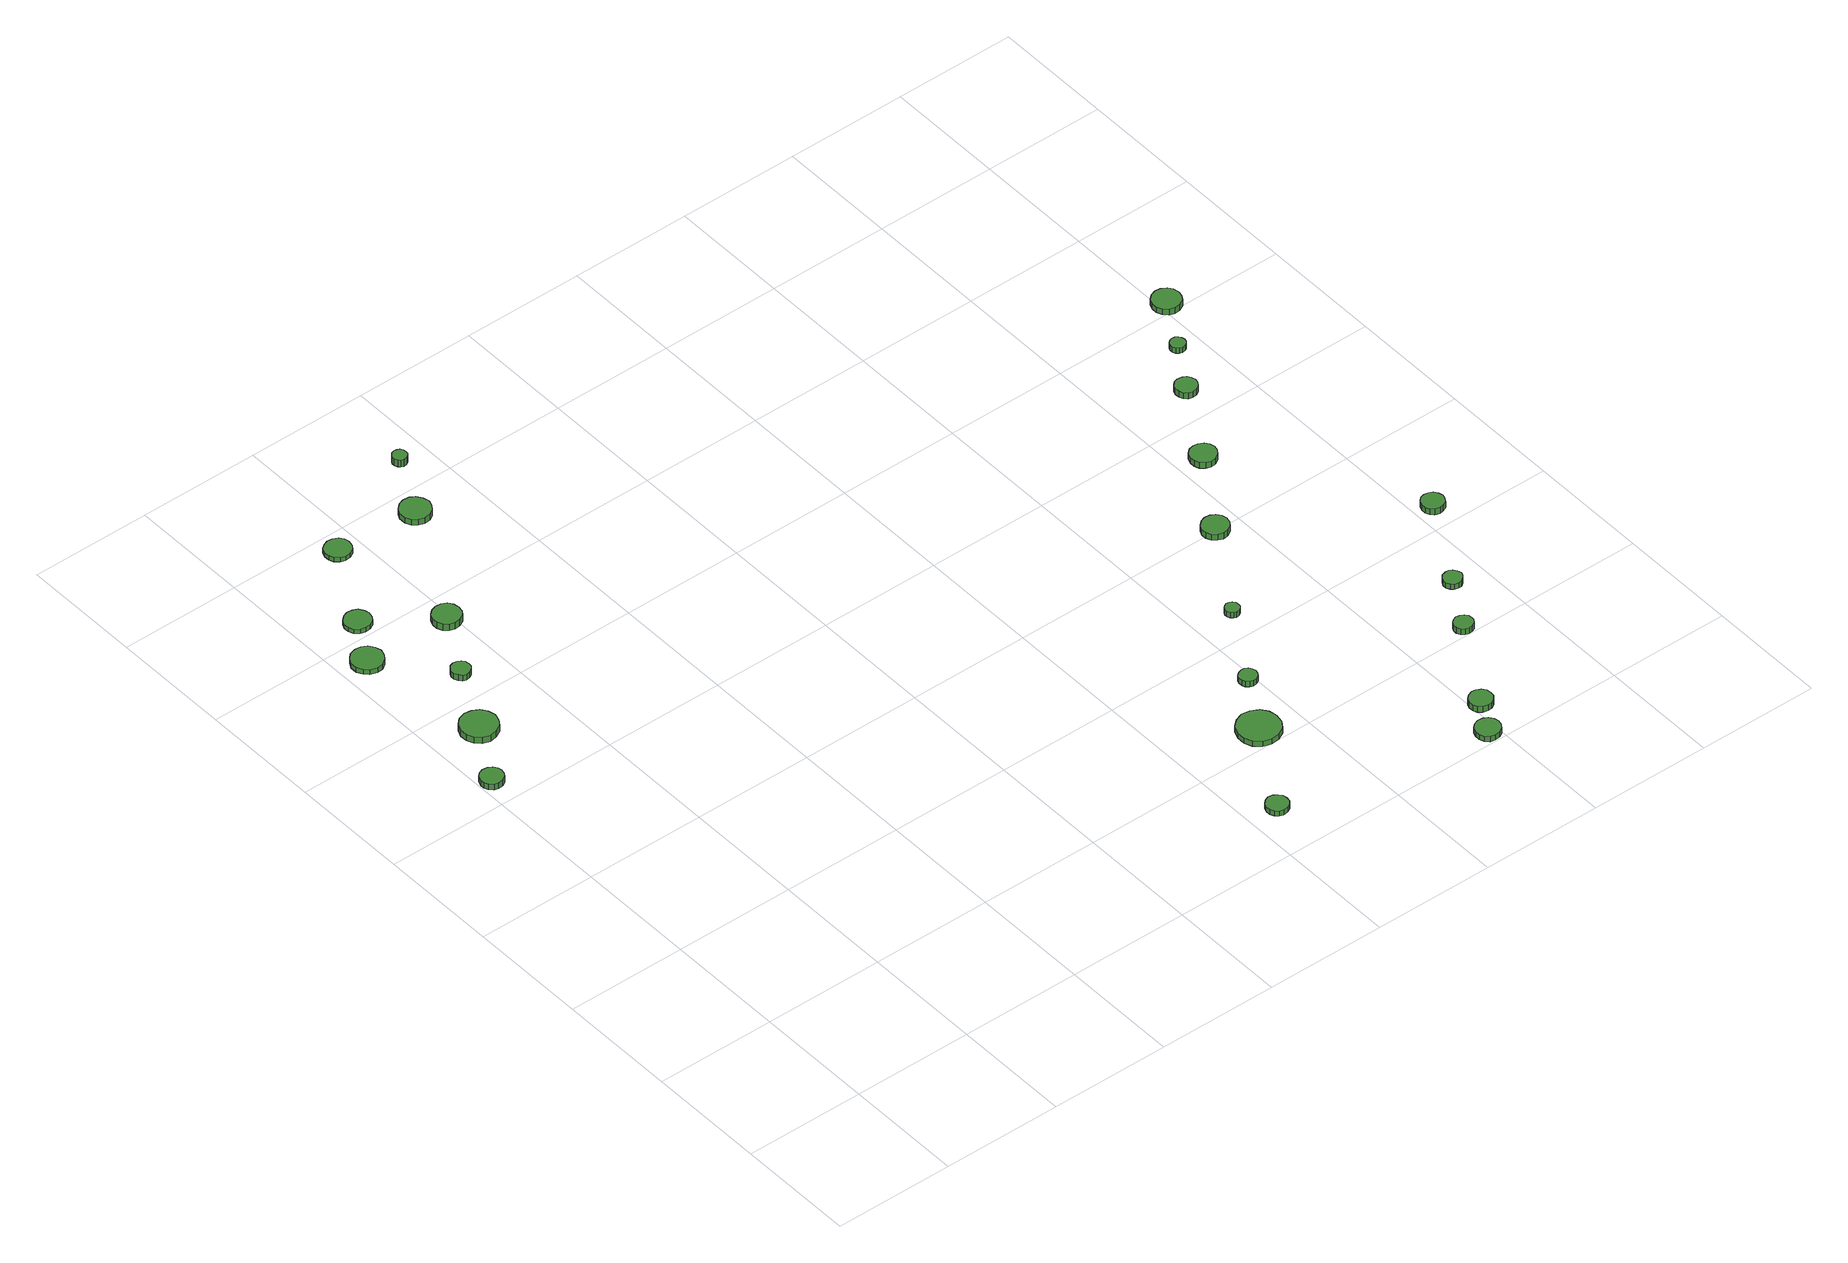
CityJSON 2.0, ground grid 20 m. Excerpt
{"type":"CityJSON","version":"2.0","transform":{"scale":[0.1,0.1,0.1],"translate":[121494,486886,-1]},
"CityObjects":{
"tree1":{"type":"SolitaryVegetationObject","attributes":{"function":"something"},"geometry":[{"type":"MultiSurface","lod":"1","boundaries":[[[0,1,2,3,4,5,6,7,8,9,10,11,12,13,14]],[[15,16,17,18,19,20,21,22,23,24,25,26,27,28,29]],[[0,29,28,1]],[[1,28,27,2]],[[2,27,26,3]],[[3,26,25,4]],[[4,25,24,5]],[[5,24,23,6]],[[6,23,22,7]],[[7,22,21,8]],[[8,21,20,9]],[[9,20,19,10]],[[10,19,18,11]],[[11,18,17,12]],[[12,17,16,13]],[[13,16,15,14]],[[14,15,29,0]]]}]},
"tree2":{"type":"SolitaryVegetationObject","attributes":{"function":"something"},"geometry":[{"type":"MultiSurface","lod":"1","boundaries":[[[30,31,32,33,34,35,36,37,38,39,40,41,42,43,44]],[[45,46,47,48,49,50,51,52,53,54,55,56,57,58,59]],[[30,59,58,31]],[[31,58,57,32]],[[32,57,56,33]],[[33,56,55,34]],[[34,55,54,35]],[[35,54,53,36]],[[36,53,52,37]],[[37,52,51,38]],[[38,51,50,39]],[[39,50,49,40]],[[40,49,48,41]],[[41,48,47,42]],[[42,47,46,43]],[[43,46,45,44]],[[44,45,59,30]]]}]},
"tree3":{"type":"SolitaryVegetationObject","attributes":{"function":"something"},"geometry":[{"type":"MultiSurface","lod":"1","boundaries":[[[60,61,62,63,64,65,66,67,68,69,70,71,72,73,74]],[[75,76,77,78,79,80,81,82,83,84,85,86,87,88,89]],[[60,89,88,61]],[[61,88,87,62]],[[62,87,86,63]],[[63,86,85,64]],[[64,85,84,65]],[[65,84,83,66]],[[66,83,82,67]],[[67,82,81,68]],[[68,81,80,69]],[[69,80,79,70]],[[70,79,78,71]],[[71,78,77,72]],[[72,77,76,73]],[[73,76,75,74]],[[74,75,89,60]]]}]},
"tree4":{"type":"SolitaryVegetationObject","attributes":{"function":"something"},"geometry":[{"type":"MultiSurface","lod":"1","boundaries":[[[90,91,92,93,94,95,96,97,98,99,100,101,102,103,104]],[[105,106,107,108,109,110,111,112,113,114,115,116,117,118,119]],[[90,119,118,91]],[[91,118,117,92]],[[92,117,116,93]],[[93,116,115,94]],[[94,115,114,95]],[[95,114,113,96]],[[96,113,112,97]],[[97,112,111,98]],[[98,111,110,99]],[[99,110,109,100]],[[100,109,108,101]],[[101,108,107,102]],[[102,107,106,103]],[[103,106,105,104]],[[104,105,119,90]]]}]},
"tree5":{"type":"SolitaryVegetationObject","attributes":{"function":"something"},"geometry":[{"type":"MultiSurface","lod":"1","boundaries":[[[120,121,122,123,124,125,126,127,128,129,130,131,132,133,134]],[[135,136,137,138,139,140,141,142,143,144,145,146,147,148,149]],[[120,149,148,121]],[[121,148,147,122]],[[122,147,146,123]],[[123,146,145,124]],[[124,145,144,125]],[[125,144,143,126]],[[126,143,142,127]],[[127,142,141,128]],[[128,141,140,129]],[[129,140,139,130]],[[130,139,138,131]],[[131,138,137,132]],[[132,137,136,133]],[[133,136,135,134]],[[134,135,149,120]]]}]},
"tree6":{"type":"SolitaryVegetationObject","attributes":{"function":"something"},"geometry":[{"type":"MultiSurface","lod":"1","boundaries":[[[150,151,152,153,154,155,156,157,158,159,160,161,162,163,164]],[[165,166,167,168,169,170,171,172,173,174,175,176,177,178,179]],[[150,179,178,151]],[[151,178,177,152]],[[152,177,176,153]],[[153,176,175,154]],[[154,175,174,155]],[[155,174,173,156]],[[156,173,172,157]],[[157,172,171,158]],[[158,171,170,159]],[[159,170,169,160]],[[160,169,168,161]],[[161,168,167,162]],[[162,167,166,163]],[[163,166,165,164]],[[164,165,179,150]]]}]},
"tree7":{"type":"SolitaryVegetationObject","attributes":{"function":"something"},"geometry":[{"type":"MultiSurface","lod":"1","boundaries":[[[180,181,182,183,184,185,186,187,188,189,190,191,192,193,194]],[[195,196,197,198,199,200,201,202,203,204,205,206,207,208,209]],[[180,209,208,181]],[[181,208,207,182]],[[182,207,206,183]],[[183,206,205,184]],[[184,205,204,185]],[[185,204,203,186]],[[186,203,202,187]],[[187,202,201,188]],[[188,201,200,189]],[[189,200,199,190]],[[190,199,198,191]],[[191,198,197,192]],[[192,197,196,193]],[[193,196,195,194]],[[194,195,209,180]]]}]},
"tree8":{"type":"SolitaryVegetationObject","attributes":{"function":"something"},"geometry":[{"type":"MultiSurface","lod":"1","boundaries":[[[210,211,212,213,214,215,216,217,218,219,220,221,222,223,224]],[[225,226,227,228,229,230,231,232,233,234,235,236,237,238,239]],[[210,239,238,211]],[[211,238,237,212]],[[212,237,236,213]],[[213,236,235,214]],[[214,235,234,215]],[[215,234,233,216]],[[216,233,232,217]],[[217,232,231,218]],[[218,231,230,219]],[[219,230,229,220]],[[220,229,228,221]],[[221,228,227,222]],[[222,227,226,223]],[[223,226,225,224]],[[224,225,239,210]]]}]},
"tree9":{"type":"SolitaryVegetationObject","attributes":{"function":"something"},"geometry":[{"type":"MultiSurface","lod":"1","boundaries":[[[240,241,242,243,244,245,246,247,248,249,250,251,252,253,254]],[[255,256,257,258,259,260,261,262,263,264,265,266,267,268,269]],[[240,269,268,241]],[[241,268,267,242]],[[242,267,266,243]],[[243,266,265,244]],[[244,265,264,245]],[[245,264,263,246]],[[246,263,262,247]],[[247,262,261,248]],[[248,261,260,249]],[[249,260,259,250]],[[250,259,258,251]],[[251,258,257,252]],[[252,257,256,253]],[[253,256,255,254]],[[254,255,269,240]]]}]},
"tree10":{"type":"SolitaryVegetationObject","attributes":{"function":"something"},"geometry":[{"type":"MultiSurface","lod":"1","boundaries":[[[270,271,272,273,274,275,276,277,278,279,280,281,282,283,284]],[[285,286,287,288,289,290,291,292,293,294,295,296,297,298,299]],[[270,299,298,271]],[[271,298,297,272]],[[272,297,296,273]],[[273,296,295,274]],[[274,295,294,275]],[[275,294,293,276]],[[276,293,292,277]],[[277,292,291,278]],[[278,291,290,279]],[[279,290,289,280]],[[280,289,288,281]],[[281,288,287,282]],[[282,287,286,283]],[[283,286,285,284]],[[284,285,299,270]]]}]},
"tree11":{"type":"SolitaryVegetationObject","attributes":{"function":"something"},"geometry":[{"type":"MultiSurface","lod":"1","boundaries":[[[300,301,302,303,304,305,306,307,308,309,310,311,312,313,314]],[[315,316,317,318,319,320,321,322,323,324,325,326,327,328,329]],[[300,329,328,301]],[[301,328,327,302]],[[302,327,326,303]],[[303,326,325,304]],[[304,325,324,305]],[[305,324,323,306]],[[306,323,322,307]],[[307,322,321,308]],[[308,321,320,309]],[[309,320,319,310]],[[310,319,318,311]],[[311,318,317,312]],[[312,317,316,313]],[[313,316,315,314]],[[314,315,329,300]]]}]},
"tree12":{"type":"SolitaryVegetationObject","attributes":{"function":"something"},"geometry":[{"type":"MultiSurface","lod":"1","boundaries":[[[330,331,332,333,334,335,336,337,338,339,340,341,342,343,344]],[[345,346,347,348,349,350,351,352,353,354,355,356,357,358,359]],[[330,359,358,331]],[[331,358,357,332]],[[332,357,356,333]],[[333,356,355,334]],[[334,355,354,335]],[[335,354,353,336]],[[336,353,352,337]],[[337,352,351,338]],[[338,351,350,339]],[[339,350,349,340]],[[340,349,348,341]],[[341,348,347,342]],[[342,347,346,343]],[[343,346,345,344]],[[344,345,359,330]]]}]},
"tree13":{"type":"SolitaryVegetationObject","attributes":{"function":"something"},"geometry":[{"type":"MultiSurface","lod":"1","boundaries":[[[360,361,362,363,364,365,366,367,368,369,370,371,372,373,374]],[[375,376,377,378,379,380,381,382,383,384,385,386,387,388,389]],[[360,389,388,361]],[[361,388,387,362]],[[362,387,386,363]],[[363,386,385,364]],[[364,385,384,365]],[[365,384,383,366]],[[366,383,382,367]],[[367,382,381,368]],[[368,381,380,369]],[[369,380,379,370]],[[370,379,378,371]],[[371,378,377,372]],[[372,377,376,373]],[[373,376,375,374]],[[374,375,389,360]]]}]},
"tree14":{"type":"SolitaryVegetationObject","attributes":{"function":"something"},"geometry":[{"type":"MultiSurface","lod":"1","boundaries":[[[390,391,392,393,394,395,396,397,398,399,400,401,402,403,404]],[[405,406,407,408,409,410,411,412,413,414,415,416,417,418,419]],[[390,419,418,391]],[[391,418,417,392]],[[392,417,416,393]],[[393,416,415,394]],[[394,415,414,395]],[[395,414,413,396]],[[396,413,412,397]],[[397,412,411,398]],[[398,411,410,399]],[[399,410,409,400]],[[400,409,408,401]],[[401,408,407,402]],[[402,407,406,403]],[[403,406,405,404]],[[404,405,419,390]]]}]},
"tree15":{"type":"SolitaryVegetationObject","attributes":{"function":"something"},"geometry":[{"type":"MultiSurface","lod":"1","boundaries":[[[420,421,422,423,424,425,426,427,428,429,430,431,432,433,434]],[[435,436,437,438,439,440,441,442,443,444,445,446,447,448,449]],[[420,449,448,421]],[[421,448,447,422]],[[422,447,446,423]],[[423,446,445,424]],[[424,445,444,425]],[[425,444,443,426]],[[426,443,442,427]],[[427,442,441,428]],[[428,441,440,429]],[[429,440,439,430]],[[430,439,438,431]],[[431,438,437,432]],[[432,437,436,433]],[[433,436,435,434]],[[434,435,449,420]]]}]},
"tree16":{"type":"SolitaryVegetationObject","attributes":{"function":"something"},"geometry":[{"type":"MultiSurface","lod":"1","boundaries":[[[450,451,452,453,454,455,456,457,458,459,460,461,462,463,464]],[[465,466,467,468,469,470,471,472,473,474,475,476,477,478,479]],[[450,479,478,451]],[[451,478,477,452]],[[452,477,476,453]],[[453,476,475,454]],[[454,475,474,455]],[[455,474,473,456]],[[456,473,472,457]],[[457,472,471,458]],[[458,471,470,459]],[[459,470,469,460]],[[460,469,468,461]],[[461,468,467,462]],[[462,467,466,463]],[[463,466,465,464]],[[464,465,479,450]]]}]},
"tree17":{"type":"SolitaryVegetationObject","attributes":{"function":"something"},"geometry":[{"type":"MultiSurface","lod":"1","boundaries":[[[480,481,482,483,484,485,486,487,488,489,490,491,492,493,494]],[[495,496,497,498,499,500,501,502,503,504,505,506,507,508,509]],[[480,509,508,481]],[[481,508,507,482]],[[482,507,506,483]],[[483,506,505,484]],[[484,505,504,485]],[[485,504,503,486]],[[486,503,502,487]],[[487,502,501,488]],[[488,501,500,489]],[[489,500,499,490]],[[490,499,498,491]],[[491,498,497,492]],[[492,497,496,493]],[[493,496,495,494]],[[494,495,509,480]]]}]},
"tree18":{"type":"SolitaryVegetationObject","attributes":{"function":"something"},"geometry":[{"type":"MultiSurface","lod":"1","boundaries":[[[510,511,512,513,514,515,516,517,518,519,520,521,522,523,524]],[[525,526,527,528,529,530,531,532,533,534,535,536,537,538,539]],[[510,539,538,511]],[[511,538,537,512]],[[512,537,536,513]],[[513,536,535,514]],[[514,535,534,515]],[[515,534,533,516]],[[516,533,532,517]],[[517,532,531,518]],[[518,531,530,519]],[[519,530,529,520]],[[520,529,528,521]],[[521,528,527,522]],[[522,527,526,523]],[[523,526,525,524]],[[524,525,539,510]]]}]},
"tree19":{"type":"SolitaryVegetationObject","attributes":{"function":"something"},"geometry":[{"type":"MultiSurface","lod":"1","boundaries":[[[540,541,542,543,544,545,546,547,548,549,550,551,552,553,554]],[[555,556,557,558,559,560,561,562,563,564,565,566,567,568,569]],[[540,569,568,541]],[[541,568,567,542]],[[542,567,566,543]],[[543,566,565,544]],[[544,565,564,545]],[[545,564,563,546]],[[546,563,562,547]],[[547,562,561,548]],[[548,561,560,549]],[[549,560,559,550]],[[550,559,558,551]],[[551,558,557,552]],[[552,557,556,553]],[[553,556,555,554]],[[554,555,569,540]]]}]},
"tree20":{"type":"SolitaryVegetationObject","attributes":{"function":"something"},"geometry":[{"type":"MultiSurface","lod":"1","boundaries":[[[570,571,572,573,574,575,576,577,578,579,580,581,582,583,584]],[[585,586,587,588,589,590,591,592,593,594,595,596,597,598,599]],[[570,599,598,571]],[[571,598,597,572]],[[572,597,596,573]],[[573,596,595,574]],[[574,595,594,575]],[[575,594,593,576]],[[576,593,592,577]],[[577,592,591,578]],[[578,591,590,579]],[[579,590,589,580]],[[580,589,588,581]],[[581,588,587,582]],[[582,587,586,583]],[[583,586,585,584]],[[584,585,599,570]]]}]},
"tree21":{"type":"SolitaryVegetationObject","attributes":{"function":"something"},"geometry":[{"type":"MultiSurface","lod":"1","boundaries":[[[600,601,602,603,604,605,606,607,608,609,610,611,612,613,614]],[[615,616,617,618,619,620,621,622,623,624,625,626,627,628,629]],[[600,629,628,601]],[[601,628,627,602]],[[602,627,626,603]],[[603,626,625,604]],[[604,625,624,605]],[[605,624,623,606]],[[606,623,622,607]],[[607,622,621,608]],[[608,621,620,609]],[[609,620,619,610]],[[610,619,618,611]],[[611,618,617,612]],[[612,617,616,613]],[[613,616,615,614]],[[614,615,629,600]]]}]},
"tree22":{"type":"SolitaryVegetationObject","attributes":{"function":"something"},"geometry":[{"type":"MultiSurface","lod":"1","boundaries":[[[630,631,632,633,634,635,636,637,638,639,640,641,642,643,644]],[[645,646,647,648,649,650,651,652,653,654,655,656,657,658,659]],[[630,659,658,631]],[[631,658,657,632]],[[632,657,656,633]],[[633,656,655,634]],[[634,655,654,635]],[[635,654,653,636]],[[636,653,652,637]],[[637,652,651,638]],[[638,651,650,639]],[[639,650,649,640]],[[640,649,648,641]],[[641,648,647,642]],[[642,647,646,643]],[[643,646,645,644]],[[644,645,659,630]]]}]},
"tree23":{"type":"SolitaryVegetationObject","attributes":{"function":"something"},"geometry":[{"type":"MultiSurface","lod":"1","boundaries":[[[660,661,662,663,664,665,666,667,668,669,670,671,672,673,674]],[[675,676,677,678,679,680,681,682,683,684,685,686,687,688,689]],[[660,689,688,661]],[[661,688,687,662]],[[662,687,686,663]],[[663,686,685,664]],[[664,685,684,665]],[[665,684,683,666]],[[666,683,682,667]],[[667,682,681,668]],[[668,681,680,669]],[[669,680,679,670]],[[670,679,678,671]],[[671,678,677,672]],[[672,677,676,673]],[[673,676,675,674]],[[674,675,689,660]]]}]}
},
"vertices":[
[40,848,17],[38,855,17],[34,861,17],[27,865,17],[19,866,17],[12,864,17],[6,859,17],[3,851,17],[3,844,17],[6,837,17],[12,831,17],[19,829,17],[27,830,17],[34,834,17],[38,840,17],[38,840,6],[34,834,6],[27,830,6],[19,829,6],[12,831,6],[6,837,6],[3,844,6],[3,851,6],[6,859,6],[12,864,6],[19,866,6],[27,865,6],[34,861,6],[38,855,6],[40,848,6],
[107,944,18],[104,956,18],[97,966,18],[86,972,18],[74,974,18],[62,970,18],[53,962,18],[48,950,18],[48,938,18],[53,927,18],[62,918,18],[74,914,18],[86,916,18],[97,922,18],[104,932,18],[104,932,6],[97,922,6],[86,916,6],[74,914,6],[62,918,6],[53,927,6],[48,938,6],[48,950,6],[53,962,6],[62,970,6],[74,974,6],[86,972,6],[97,966,6],[104,956,6],[107,944,6],
[71,1156,15],[68,1166,15],[62,1175,15],[53,1180,15],[43,1181,15],[32,1178,15],[25,1171,15],[20,1161,15],[20,1150,15],[25,1141,15],[32,1134,15],[43,1130,15],[53,1131,15],[62,1137,15],[68,1145,15],[68,1145,6],[62,1137,6],[53,1131,6],[43,1130,6],[32,1134,6],[25,1141,6],[20,1150,6],[20,1161,6],[25,1171,6],[32,1178,6],[43,1181,6],[53,1180,6],[62,1175,6],[68,1166,6],[71,1156,6],
[148,1053,17],[147,1059,17],[143,1064,17],[138,1067,17],[131,1068,17],[125,1066,17],[121,1062,17],[118,1056,17],[118,1050,17],[121,1044,17],[125,1039,17],[131,1037,17],[138,1038,17],[143,1041,17],[147,1046,17],[147,1046,6],[143,1041,6],[138,1038,6],[131,1037,6],[125,1039,6],[121,1044,6],[118,1050,6],[118,1056,6],[121,1062,6],[125,1066,6],[131,1068,6],[138,1067,6],[143,1064,6],[147,1059,6],[148,1053,6],
[109,1229,14],[107,1237,14],[102,1245,14],[94,1249,14],[85,1250,14],[77,1247,14],[70,1241,14],[66,1233,14],[66,1224,14],[70,1216,14],[77,1210,14],[85,1208,14],[94,1208,14],[102,1213,14],[107,1220,14],[107,1220,6],[102,1213,6],[94,1208,6],[85,1208,6],[77,1210,6],[70,1216,6],[66,1224,6],[66,1233,6],[70,1241,6],[77,1247,6],[85,1250,6],[94,1249,6],[102,1245,6],[107,1237,6],[109,1229,6],
[213,1154,18],[211,1163,18],[206,1171,18],[197,1175,18],[188,1176,18],[179,1173,18],[172,1167,18],[168,1158,18],[168,1149,18],[172,1140,18],[179,1134,18],[188,1131,18],[197,1132,18],[206,1137,18],[211,1144,18],[211,1144,6],[206,1137,6],[197,1132,6],[188,1131,6],[179,1134,6],[172,1140,6],[168,1149,6],[168,1158,6],[172,1167,6],[179,1173,6],[188,1176,6],[197,1175,6],[206,1171,6],[211,1163,6],[213,1154,6],
[184,1364,14],[182,1373,14],[177,1380,14],[169,1384,14],[160,1385,14],[152,1382,14],[145,1377,14],[142,1368,14],[142,1360,14],[145,1352,14],[152,1346,14],[160,1343,14],[169,1344,14],[177,1348,14],[182,1355,14],[182,1355,6],[177,1348,6],[169,1344,6],[160,1343,6],[152,1346,6],[145,1352,6],[142,1360,6],[142,1368,6],[145,1377,6],[152,1382,6],[160,1385,6],[169,1384,6],[177,1380,6],[182,1373,6],[184,1364,6],
[325,1356,17],[322,1366,17],[316,1375,17],[308,1380,17],[297,1381,17],[288,1378,17],[280,1371,17],[276,1362,17],[276,1351,17],[280,1342,17],[288,1335,17],[297,1332,17],[308,1333,17],[316,1338,17],[322,1346,17],[322,1346,6],[316,1338,6],[308,1333,6],[297,1332,6],[288,1335,6],[280,1342,6],[276,1351,6],[276,1362,6],[280,1371,6],[288,1378,6],[297,1381,6],[308,1380,6],[316,1375,6],[322,1366,6],[325,1356,6],
[364,1455,21],[363,1460,21],[360,1464,21],[356,1466,21],[351,1467,21],[346,1465,21],[343,1462,21],[341,1458,21],[341,1453,21],[343,1448,21],[346,1445,21],[351,1443,21],[356,1444,21],[360,1446,21],[363,1450,21],[363,1450,8],[360,1446,8],[356,1444,8],[351,1443,8],[346,1445,8],[343,1448,8],[341,1453,8],[341,1458,8],[343,1462,8],[346,1465,8],[351,1467,8],[356,1466,8],[360,1464,8],[363,1460,8],[364,1455,8],
[867,89,16],[866,96,16],[861,102,16],[855,106,16],[847,107,16],[840,104,16],[835,99,16],[832,92,16],[832,85,16],[835,78,16],[840,73,16],[847,71,16],[855,72,16],[861,75,16],[866,81,16],[866,81,7],[861,75,7],[855,72,7],[847,71,7],[840,73,7],[835,78,7],[832,85,7],[832,92,7],[835,99,7],[840,104,7],[847,107,7],[855,106,7],[861,102,7],[866,96,7],[867,89,7],
[968,233,16],[965,247,16],[957,258,16],[944,265,16],[930,267,16],[917,262,16],[906,253,16],[901,240,16],[901,226,16],[906,213,16],[917,203,16],[930,199,16],[944,200,16],[957,207,16],[965,219,16],[965,219,6],[957,207,6],[944,200,6],[930,199,6],[917,203,6],[906,213,6],[901,226,6],[901,240,6],[906,253,6],[917,262,6],[930,267,6],[944,265,6],[957,258,6],[965,247,6],[968,233,6],
[1006,326,16],[1004,332,16],[1001,337,16],[996,340,16],[990,340,16],[984,338,16],[979,334,16],[977,329,16],[977,323,16],[979,317,16],[984,313,16],[990,311,16],[996,312,16],[1001,315,16],[1004,320,16],[1004,320,6],[1001,315,6],[996,312,6],[990,311,6],[984,313,6],[979,317,6],[977,323,6],[977,329,6],[979,334,6],[984,338,6],[990,340,6],[996,340,6],[1001,337,6],[1004,332,6],[1006,326,6],
[1205,22,16],[1203,30,16],[1198,37,16],[1191,41,16],[1182,42,16],[1174,39,16],[1168,34,16],[1165,26,16],[1165,18,16],[1168,10,16],[1174,4,16],[1182,2,16],[1191,3,16],[1198,7,16],[1203,14,16],[1203,14,6],[1198,7,6],[1191,3,6],[1182,2,6],[1174,4,6],[1168,10,6],[1165,18,6],[1165,26,6],[1168,34,6],[1174,39,6],[1182,42,6],[1191,41,6],[1198,37,6],[1203,30,6],[1205,22,6],
[1077,451,16],[1076,456,16],[1073,460,16],[1069,462,16],[1064,463,16],[1060,461,16],[1056,458,16],[1054,454,16],[1054,449,16],[1056,444,16],[1060,441,16],[1064,439,16],[1069,440,16],[1073,442,16],[1076,446,16],[1076,446,6],[1073,442,6],[1069,440,6],[1064,439,6],[1060,441,6],[1056,444,6],[1054,449,6],[1054,454,6],[1056,458,6],[1060,461,6],[1064,463,6],[1069,462,6],[1073,460,6],[1076,456,6],[1077,451,6],
[1234,75,17],[1233,83,17],[1228,89,17],[1221,93,17],[1214,94,17],[1206,91,17],[1200,86,17],[1197,79,17],[1197,71,17],[1200,64,17],[1206,59,17],[1214,57,17],[1221,57,17],[1228,61,17],[1233,67,17],[1233,67,6],[1228,61,6],[1221,57,6],[1214,57,6],[1206,59,6],[1200,64,6],[1197,71,6],[1197,79,6],[1200,86,6],[1206,91,6],[1214,94,6],[1221,93,6],[1228,89,6],[1233,83,6],[1234,75,6],
[1180,602,17],[1178,611,17],[1173,618,17],[1165,622,17],[1156,623,17],[1148,620,17],[1141,614,17],[1137,606,17],[1137,597,17],[1141,589,17],[1148,583,17],[1156,580,17],[1165,581,17],[1173,586,17],[1178,593,17],[1178,593,6],[1173,586,6],[1165,581,6],[1156,580,6],[1148,583,6],[1141,589,6],[1137,597,6],[1137,606,6],[1141,614,6],[1148,620,6],[1156,623,6],[1165,622,6],[1173,618,6],[1178,611,6],[1180,602,6],
[1315,216,17],[1314,222,17],[1310,227,17],[1304,230,17],[1298,231,17],[1292,229,17],[1287,225,17],[1284,219,17],[1284,213,17],[1287,207,17],[1292,203,17],[1298,201,17],[1304,201,17],[1310,204,17],[1314,210,17],[1314,210,6],[1310,204,6],[1304,201,6],[1298,201,6],[1292,203,6],[1287,207,6],[1284,213,6],[1284,219,6],[1287,225,6],[1292,229,6],[1298,231,6],[1304,230,6],[1310,227,6],[1314,222,6],[1315,216,6],
[1365,300,16],[1363,306,16],[1359,312,16],[1354,315,16],[1348,315,16],[1341,313,16],[1337,309,16],[1334,303,16],[1334,297,16],[1337,291,16],[1341,287,16],[1348,285,16],[1354,285,16],[1359,289,16],[1363,294,16],[1363,294,6],[1359,289,6],[1354,285,6],[1348,285,6],[1341,287,6],[1337,291,6],[1334,297,6],[1334,303,6],[1337,309,6],[1341,313,6],[1348,315,6],[1354,315,6],[1359,312,6],[1363,306,6],[1365,300,6],
[1264,730,17],[1262,739,17],[1257,746,17],[1249,750,17],[1240,751,17],[1232,749,17],[1225,743,17],[1222,735,17],[1222,726,17],[1225,718,17],[1232,712,17],[1240,709,17],[1249,710,17],[1257,715,17],[1262,722,17],[1262,722,6],[1257,715,6],[1249,710,6],[1240,709,6],[1232,712,6],[1225,718,6],[1222,726,6],[1222,735,6],[1225,743,6],[1232,749,6],[1240,751,6],[1249,750,6],[1257,746,6],[1262,739,6],[1264,730,6],
[1449,443,17],[1447,450,17],[1443,457,17],[1436,460,17],[1429,461,17],[1421,459,17],[1416,454,17],[1413,447,17],[1413,439,17],[1416,432,17],[1421,427,17],[1429,425,17],[1436,426,17],[1443,429,17],[1447,436,17],[1447,436,6],[1443,429,6],[1436,426,6],[1429,425,6],[1421,427,6],[1416,432,6],[1413,439,6],[1413,447,6],[1416,454,6],[1421,459,6],[1429,461,6],[1436,460,6],[1443,457,6],[1447,450,6],[1449,443,6],
[1334,858,17],[1332,865,17],[1328,871,17],[1322,874,17],[1314,875,17],[1307,873,17],[1302,868,17],[1299,861,17],[1299,854,17],[1302,847,17],[1307,842,17],[1314,840,17],[1322,841,17],[1328,845,17],[1332,851,17],[1332,851,6],[1328,845,6],[1322,841,6],[1314,840,6],[1307,842,6],[1302,847,6],[1299,854,6],[1299,861,6],[1302,868,6],[1307,873,6],[1314,875,6],[1322,874,6],[1328,871,6],[1332,865,6],[1334,858,6],
[1377,935,16],[1376,940,16],[1373,944,16],[1369,947,16],[1364,948,16],[1359,946,16],[1355,943,16],[1353,938,16],[1353,933,16],[1355,928,16],[1359,925,16],[1364,923,16],[1369,924,16],[1373,926,16],[1376,930,16],[1376,930,6],[1373,926,6],[1369,924,6],[1364,923,6],[1359,925,6],[1355,928,6],[1353,933,6],[1353,938,6],[1355,943,6],[1359,946,6],[1364,948,6],[1369,947,6],[1373,944,6],[1376,940,6],[1377,935,6],
[1434,1017,17],[1432,1027,17],[1427,1034,17],[1418,1039,17],[1409,1040,17],[1400,1037,17],[1393,1031,17],[1389,1022,17],[1389,1013,17],[1393,1004,17],[1400,997,17],[1409,994,17],[1418,995,17],[1427,1000,17],[1432,1008,17],[1432,1008,6],[1427,1000,6],[1418,995,6],[1409,994,6],[1400,997,6],[1393,1004,6],[1389,1013,6],[1389,1022,6],[1393,1031,6],[1400,1037,6],[1409,1040,6],[1418,1039,6],[1427,1034,6],[1432,1027,6],[1434,1017,6]
]}
